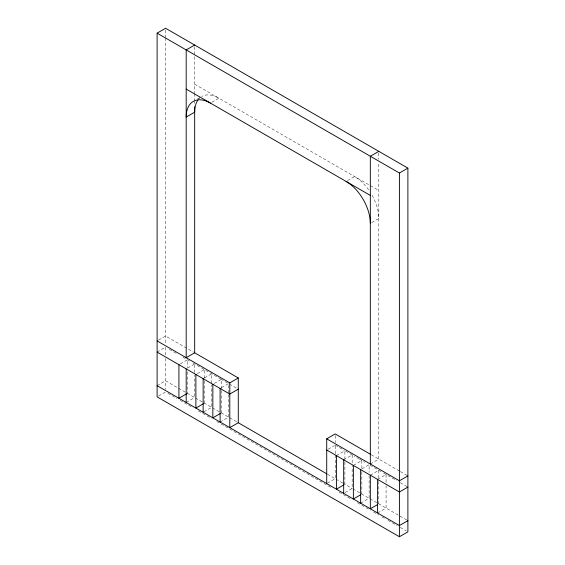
<?xml version="1.0" encoding="UTF-8"?>
<svg xmlns="http://www.w3.org/2000/svg" width="565" height="565" viewBox="0 0 565 565"><rect width="100%" height="100%" fill="white"/><g stroke="black" fill="none" stroke-linecap="round" stroke-linejoin="round"><path stroke-width="0.42" stroke-dasharray="2.83 2.12" d="M197.524 98.946L200.349 97.314M211.833 102.272L218.895 98.197A34.267 19.782 60 0 0 201.762 96.495M347.517 180.609L354.58 176.534A34.267 19.782 60 0 1 369.333 190.829M158.525 340.088L165.594 336.013L193.604 352.186M371.749 222.582L378.811 218.5A34.267 19.782 60 0 0 371.714 194.621M157.112 352.094L165.594 347.2L165.594 354.947M180.334 363.867L187.396 359.792L187.396 367.54M157.112 385.669L165.594 380.775L194.671 397.562L194.671 375.181M187.601 368.069L193.957 364.397M158.525 396.044L165.594 391.969M197.291 373.663L204.361 369.581M204.558 377.858L211.628 373.776L211.628 384.108M214.255 383.451L221.318 379.376L221.318 389.702M186.189 402.457L194.671 397.562M221.522 387.654L228.592 383.571L228.592 393.904M203.852 411.843L211.628 407.351L211.628 384.97M220.11 422.041L228.592 417.147L228.592 394.766M328.131 449.203L334.494 445.531M336.408 455.616L344.89 450.715M343.682 459.811L352.157 454.917L352.157 465.242M353.372 465.405L361.854 460.51L361.854 470.843M327.425 483.181L335.2 478.696L335.2 454.592M362.052 468.788L369.122 464.705L369.122 472.453M370.329 464.006L378.811 459.112L378.811 162.671M370.329 475.2L378.811 470.299L378.811 480.631M345.095 492.567L352.157 488.485L352.157 466.104M377.604 479.395L386.079 474.501L386.079 484.827M360.639 503.175L369.122 498.281L369.122 475.9M377.604 512.971L386.079 508.069L386.079 485.688M194.671 84.206L378.811 190.518M371.29 454.769L399.688 471.161M400.317 471.528L407.888 475.9M169.38 349.389L177.622 354.149M182.883 357.186L191.034 361.89M192.849 362.935L220.576 378.945M220.866 379.115L238.282 389.165M335.2 445.121L344.283 450.369M345.618 451.138L354.884 456.492M356.635 457.495L358.867 458.787M359.432 459.112L364.757 462.191M370.033 465.228L380.994 471.563M383.656 473.103L396.531 480.533M400.317 482.715L407.888 487.087M195.398 397.986L229.03 417.401M229.8 417.846L236.791 421.878M327.566 474.289L335.278 478.739M336.041 479.184L342.651 482.997M342.92 483.153L352.157 488.485M352.857 488.887L407.888 520.662M167.883 393.289L177.057 398.586M180.115 400.352L193.11 407.852M198.456 410.939L211.451 418.446M216.805 421.532L331.457 487.722M339.099 492.136L352.094 499.637M357.44 502.73L370.435 510.23M373.493 511.996L378.847 515.082M381.898 516.848L384.956 518.614M388.014 520.379L397.188 525.676M400.246 527.442L406.362 530.973M378.811 153.094L378.811 159.288M378.811 481.493L378.811 503.874M361.854 471.704L361.854 494.085M344.89 451.576L344.89 461.047M344.89 461.909L344.89 484.29M335.2 435.65L335.2 442.543M335.2 445.983L335.2 453.73M221.318 390.563L221.318 412.951M204.361 370.442L204.361 379.913M204.361 380.775L204.361 403.156M194.671 46.775L194.671 92.95M194.671 93.536L194.671 99.941M194.671 100.591L194.671 104.122M194.671 364.849L194.671 374.32M187.396 371.841L187.396 393.367M165.594 30.016L165.594 37.071M165.594 37.947L165.594 344.615M165.594 358.394L165.594 389.384M197.912 100.069A34.267 19.782 60 0 1 199.678 98.042"/><path stroke-width="0.85" d="M157.112 33.144L165.594 28.25L407.888 168.137L407.888 531.856L399.406 536.75L157.112 396.863L157.112 33.144L399.406 173.031L407.888 168.137M194.671 45.038L186.189 49.932L186.189 357.694L194.671 352.793L194.671 106.764M378.811 151.349L370.329 156.251L370.329 464.006M186.69 393.77L178.921 398.261L178.921 364.686M229.8 382.872L238.282 377.978L238.282 422.74L229.8 427.634L229.8 382.872L157.112 340.907M203.654 403.565L195.878 408.05L195.878 374.482M238.282 389.165L229.8 394.066L157.112 352.094M220.611 413.354L212.843 417.846L212.843 384.271M326.718 483.591L326.718 438.828L335.2 433.934L370.541 454.338M343.478 485.109L336.408 489.191L336.408 455.616M360.442 494.898L353.372 498.98L353.372 465.405M407.888 475.9L399.406 480.794L326.718 438.828M377.399 504.693L370.329 508.775L370.329 475.2M407.888 487.087L399.406 491.988L326.718 450.015M407.888 520.662L399.406 525.556L157.112 385.669M186.189 89.1L370.329 195.419M194.367 352.624L238.282 377.978M238.204 422.698L326.867 473.887M399.406 173.031L399.406 536.75M377.604 479.395L377.604 512.971M360.639 469.6L360.639 503.175M343.682 459.811L343.682 493.386M220.11 388.466L220.11 422.041M203.146 378.677L203.146 412.252M186.189 368.881L186.189 402.457M197.912 100.069A34.267 19.782 60 0 0 194.671 112.181L186.189 117.082A34.267 19.782 60 0 1 210.42 103.091M346.105 181.429A34.267 19.782 60 0 1 370.329 223.394"/></g></svg>
